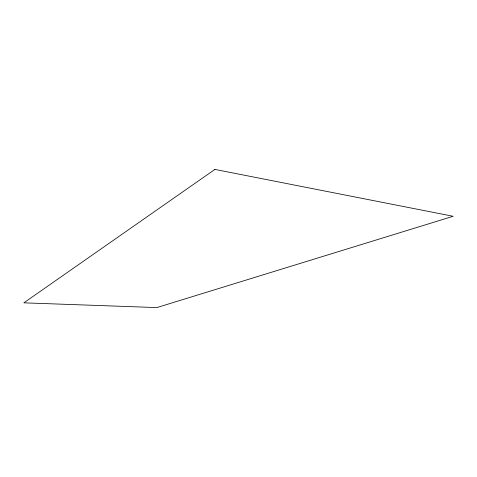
<?xml version="1.0" encoding="UTF-8"?>
<svg xmlns="http://www.w3.org/2000/svg" width="477" height="477" viewBox="0 0 477 477"><rect width="100%" height="100%" fill="white"/><g stroke="black" fill="none" stroke-linecap="round" stroke-linejoin="round"><path stroke-width="0.72" d="M214.9 169.418L23.85 302.835L156.832 307.582L453.15 216.284L214.9 169.418"/></g></svg>
